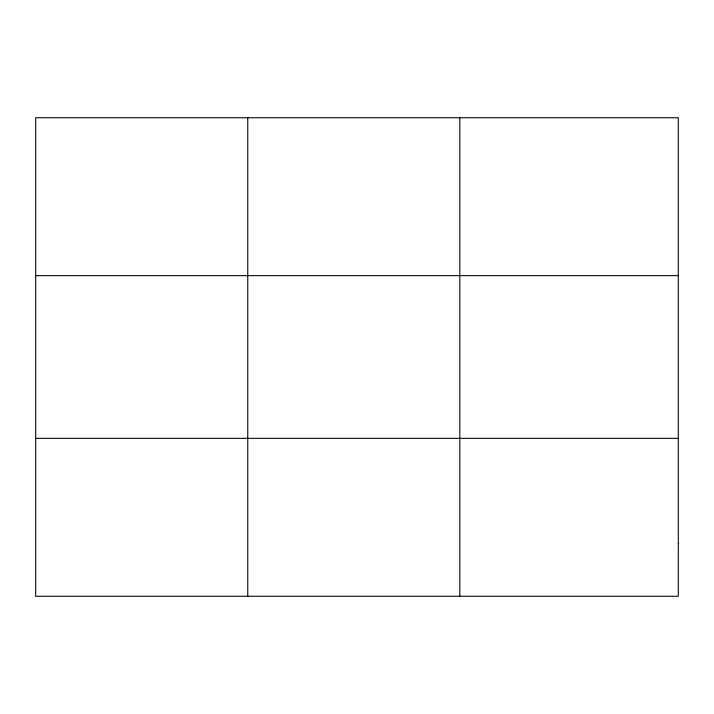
<?xml version="1.0" encoding="UTF-8"?>
<svg xmlns="http://www.w3.org/2000/svg" width="714" height="714" viewBox="0 0 714 714"><rect width="100%" height="100%" fill="white"/><g stroke="black" fill="none" stroke-linecap="round" stroke-linejoin="round"><path stroke-width="1.07" d="M247.758 596.27L247.758 117.73M459.816 596.27L459.816 117.73M35.7 275.649L678.3 275.649M35.7 438.351L678.3 438.351M678.3 543.631L678.3 596.27L35.7 596.27L35.7 117.73L678.3 117.73L678.3 543.631"/></g></svg>
